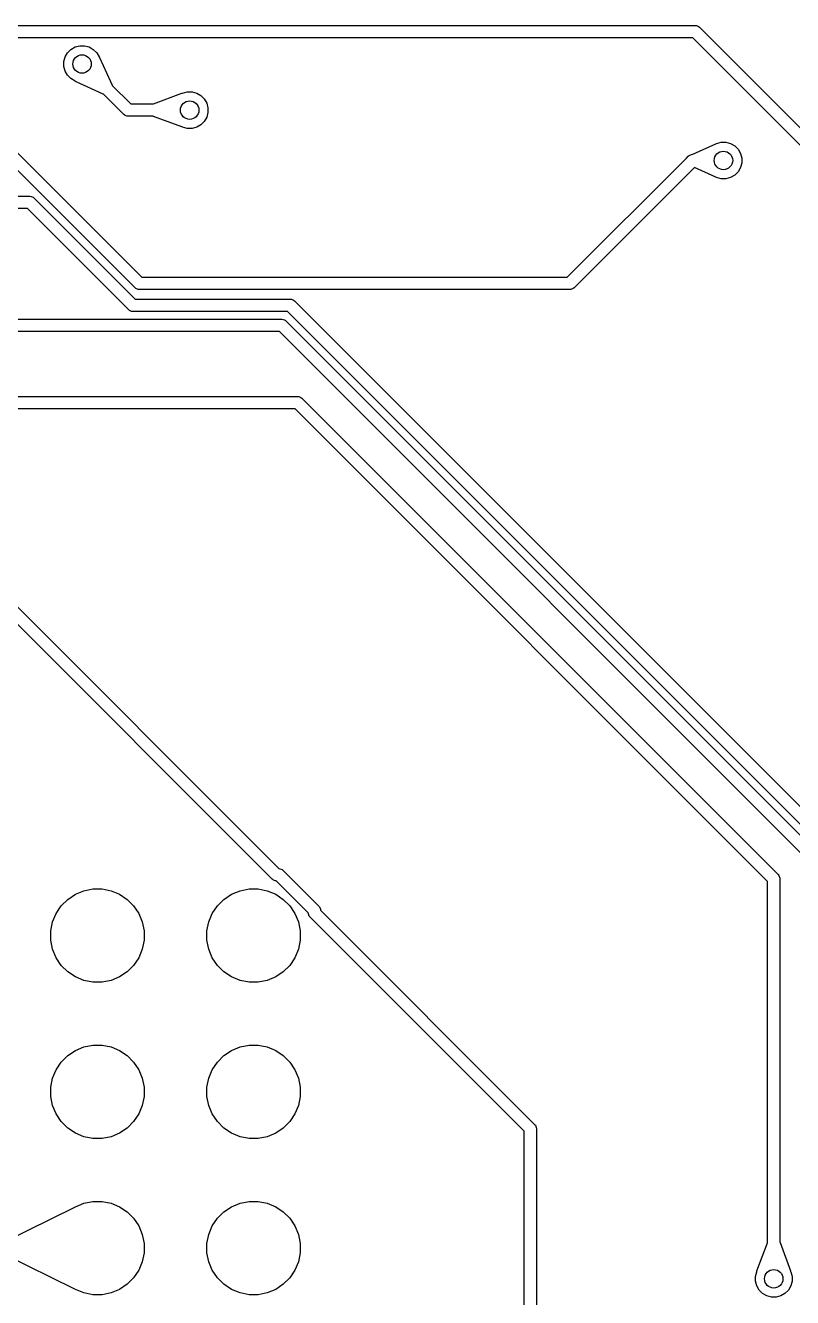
# Model space of a CAD drawing. Header units: inches. Extents: x 2.81 to 6.14, y -3.53 to -1.72.
# Drawn here: x 4.915 to 5.406, y -2.669 to -1.855 of the extents above; entities that cross this region are included whole.
import ezdxf

# ---------------------------------------------------------------- set-up
doc = ezdxf.new("R2010")
doc.units = ezdxf.units.IN
doc.header["$MEASUREMENT"] = 0
doc.layers.add('B.Cu', color=153, linetype='CONTINUOUS', true_color=0x4d7fc4)

msp = doc.modelspace()

# ---------------------------------------------------------------- linework, layer by layer
at = {"layer": 'B.Cu', "linetype": 'CONTINUOUS'}
for p, q in [((4.02665, -1.85524), (5.34343, -1.85524)), ((5.34343, -1.85524), (5.34419, -1.85531)), ((5.34419, -1.85531), (5.34561, -1.8559)), ((5.34561, -1.8559), (5.34621, -1.85639)), ((5.34621, -1.85639), (5.53428, -2.04446)), ((5.34179, -1.86311), (4.02828, -1.86311)), ((5.52756, -2.04887), (5.34179, -1.86311)), ((4.93988, -1.8754), (4.94142, -1.87273)), ((4.94142, -1.87273), (4.9436, -1.87055)), ((4.9436, -1.87055), (4.94627, -1.86901)), ((4.94627, -1.86901), (4.94925, -1.86821)), ((4.94925, -1.86821), (4.95233, -1.86821)), ((4.95233, -1.86821), (4.95531, -1.86901)), ((4.95531, -1.86901), (4.95798, -1.87055)), ((4.95798, -1.87055), (4.96016, -1.87273)), ((4.96016, -1.87273), (4.9617, -1.8754)), ((4.93908, -1.87838), (4.93988, -1.8754)), ((4.93908, -1.88146), (4.93908, -1.87838)), ((4.9617, -1.8754), (4.96178, -1.8757)), ((4.96178, -1.8757), (4.96188, -1.8758)), ((4.96188, -1.8758), (4.96893, -1.89102)), ((4.93988, -1.88444), (4.93908, -1.88146)), ((4.94142, -1.88711), (4.93988, -1.88444)), ((4.9436, -1.88929), (4.94142, -1.88711)), ((4.94627, -1.89083), (4.9436, -1.88929)), ((4.94657, -1.89091), (4.94627, -1.89083)), ((4.94666, -1.89102), (4.94657, -1.89091)), ((4.96434, -1.8992), (4.94666, -1.89102)), ((4.96893, -1.89102), (4.97007, -1.89348)), ((4.97007, -1.89348), (4.97007, -1.89364)), ((4.97007, -1.89364), (4.98195, -1.90551)), ((4.87215, -1.8995), (4.98911, -2.01646)), ((4.96454, -1.89924), (4.96434, -1.8992)), ((4.97753, -1.91223), (4.96454, -1.89924)), ((4.96454, -1.89924), (4.96454, -1.89924)), ((4.99647, -1.9054), (5.01475, -1.89869)), ((5.01475, -1.89869), (5.01489, -1.89869)), ((5.01489, -1.89869), (5.01517, -1.89854)), ((5.01517, -1.89854), (5.01814, -1.89774)), ((5.01814, -1.89774), (5.02123, -1.89774)), ((5.02123, -1.89774), (5.0242, -1.89854)), ((5.0242, -1.89854), (5.02688, -1.90008)), ((5.02688, -1.90008), (5.02906, -1.90226)), ((5.02906, -1.90226), (5.0306, -1.90493)), ((5.0306, -1.90493), (5.03139, -1.90791)), ((4.9847, -2.02318), (4.86774, -1.90622)), ((4.97813, -1.91272), (4.97753, -1.91223)), ((4.9783, -1.91279), (4.97813, -1.91272)), ((4.97955, -1.91331), (4.9783, -1.91279)), ((4.98031, -1.91339), (4.97955, -1.91331)), ((4.99635, -1.91339), (4.98031, -1.91339)), ((4.98195, -1.90551), (4.9963, -1.90551)), ((4.9963, -1.90551), (4.99647, -1.9054)), ((4.9963, -1.90551), (4.9963, -1.90551)), ((4.99647, -1.9135), (4.99635, -1.91339)), ((5.03139, -1.91099), (5.0306, -1.91397)), ((5.03139, -1.90791), (5.03139, -1.91099)), ((5.01475, -1.92021), (4.99647, -1.9135)), ((5.0149, -1.92021), (5.01475, -1.92021)), ((5.01517, -1.92036), (5.0149, -1.92021)), ((5.01814, -1.92116), (5.01517, -1.92036)), ((5.02123, -1.92116), (5.01814, -1.92116)), ((5.0242, -1.92036), (5.02123, -1.92116)), ((5.02688, -1.91882), (5.0242, -1.92036)), ((5.02906, -1.91664), (5.02688, -1.91882)), ((5.0306, -1.91397), (5.02906, -1.91664)), ((5.33962, -1.93838), (5.34104, -1.93779)), ((5.34104, -1.93779), (5.34181, -1.93772)), ((5.34181, -1.93772), (5.35655, -1.93094)), ((5.35655, -1.93094), (5.35664, -1.93094)), ((5.35664, -1.93094), (5.35698, -1.93074)), ((5.35698, -1.93074), (5.35995, -1.92994)), ((5.35995, -1.92994), (5.36304, -1.92994)), ((5.36304, -1.92994), (5.36602, -1.93074)), ((5.36602, -1.93074), (5.36869, -1.93228)), ((5.36869, -1.93228), (5.37087, -1.93446)), ((5.37087, -1.93446), (5.37241, -1.93713)), ((5.37241, -1.93713), (5.37321, -1.94011)), ((5.26144, -2.01646), (5.33778, -1.94011)), ((5.33778, -1.94011), (5.33896, -1.93893)), ((5.33896, -1.93893), (5.33903, -1.93887)), ((5.33896, -1.93893), (5.33896, -1.93893)), ((5.33903, -1.93887), (5.33962, -1.93838)), ((5.37321, -1.9432), (5.37241, -1.94617)), ((5.37321, -1.94011), (5.37321, -1.9432)), ((5.34293, -1.9461), (5.26585, -2.02318)), ((5.35655, -1.95237), (5.34293, -1.9461)), ((5.35656, -1.95237), (5.35655, -1.95237)), ((5.35664, -1.95237), (5.35656, -1.95237)), ((5.35698, -1.95257), (5.35664, -1.95237)), ((5.35995, -1.95336), (5.35698, -1.95257)), ((5.36304, -1.95336), (5.35995, -1.95336)), ((5.36602, -1.95257), (5.36304, -1.95336)), ((5.36869, -1.95102), (5.36602, -1.95257)), ((5.37087, -1.94884), (5.36869, -1.95102)), ((5.37241, -1.94617), (5.37087, -1.94884)), ((3.99606, -1.96457), (4.91738, -1.96457)), ((4.91738, -1.96457), (4.91815, -1.96464)), ((4.91815, -1.96464), (4.91957, -1.96523)), ((4.91957, -1.96523), (4.92017, -1.96572)), ((4.92017, -1.96572), (4.98488, -2.03043)), ((4.91575, -1.97244), (3.99769, -1.97244)), ((4.98047, -2.03715), (4.91575, -1.97244)), ((4.98911, -2.01646), (5.26144, -2.01646)), ((4.98529, -2.02367), (4.9847, -2.02318)), ((4.98671, -2.02426), (4.98529, -2.02367)), ((4.98748, -2.02433), (4.98671, -2.02426)), ((5.26307, -2.02433), (4.98748, -2.02433)), ((5.26384, -2.02426), (5.26307, -2.02433)), ((5.26526, -2.02367), (5.26384, -2.02426)), ((5.26585, -2.02318), (5.26526, -2.02367)), ((4.98488, -2.03043), (5.08407, -2.03043)), ((5.08407, -2.03043), (5.08484, -2.03051)), ((5.08484, -2.03051), (5.08626, -2.0311)), ((5.08626, -2.0311), (5.08686, -2.03159)), ((5.08686, -2.03159), (5.50778, -2.45251)), ((4.35055, -2.04331), (5.07874, -2.04331)), ((4.98106, -2.03764), (4.98047, -2.03715)), ((4.98148, -2.03782), (4.98106, -2.03764)), ((4.98248, -2.03823), (4.98148, -2.03782)), ((4.98325, -2.03831), (4.98248, -2.03823)), ((5.08244, -2.03831), (4.98325, -2.03831)), ((5.07874, -2.04331), (5.07951, -2.04338)), ((5.07951, -2.04338), (5.08093, -2.04397)), ((5.50106, -2.45693), (5.08244, -2.03831)), ((5.07711, -2.05118), (4.34892, -2.05118)), ((5.48031, -2.45439), (5.07711, -2.05118)), ((5.08093, -2.04397), (5.08152, -2.04446)), ((5.08152, -2.04446), (5.48704, -2.44997)), ((5.08714, -2.10058), (4.1056, -2.10058)), ((4.10723, -2.09271), (5.08877, -2.09271)), ((5.38976, -2.40321), (5.08714, -2.10058)), ((5.08877, -2.09271), (5.08954, -2.09278)), ((5.08954, -2.09278), (5.09096, -2.09337)), ((5.09096, -2.09337), (5.09155, -2.09386)), ((5.09155, -2.09386), (5.39648, -2.39879)), ((5.07245, -2.40164), (4.80194, -2.13113)), ((4.80866, -2.12672), (5.07688, -2.39493)), ((5.07305, -2.40213), (5.07245, -2.40164)), ((5.07688, -2.39493), (5.07753, -2.395)), ((5.07753, -2.395), (5.07895, -2.39558)), ((5.07895, -2.39558), (5.07954, -2.39607)), ((5.07954, -2.39607), (5.10235, -2.41888)), ((5.39648, -2.39879), (5.39697, -2.39939)), ((5.39697, -2.39939), (5.39724, -2.40003)), ((5.39724, -2.40003), (5.39756, -2.40081)), ((5.39756, -2.40081), (5.39764, -2.40157)), ((5.39764, -2.40157), (5.39764, -2.63415)), ((4.94649, -2.41134), (4.95192, -2.40909)), ((4.95192, -2.40909), (4.95769, -2.40794)), ((4.95769, -2.40794), (4.96357, -2.40794)), ((4.96357, -2.40794), (4.96934, -2.40909)), ((4.96934, -2.40909), (4.97477, -2.41134)), ((5.04649, -2.41134), (5.05192, -2.40909)), ((5.05192, -2.40909), (5.05769, -2.40794)), ((5.05769, -2.40794), (5.06357, -2.40794)), ((5.06357, -2.40794), (5.06934, -2.40909)), ((5.06934, -2.40909), (5.07477, -2.41134)), ((5.07346, -2.4023), (5.07305, -2.40213)), ((5.07447, -2.40272), (5.07346, -2.4023)), ((5.07512, -2.40278), (5.07447, -2.40272)), ((5.09564, -2.42331), (5.07512, -2.40278)), ((5.38976, -2.63414), (5.38976, -2.40321)), ((4.93744, -2.41876), (4.9416, -2.4146)), ((4.9416, -2.4146), (4.94649, -2.41134)), ((4.97477, -2.41134), (4.97966, -2.4146)), ((4.97966, -2.4146), (4.98382, -2.41876)), ((5.03744, -2.41876), (5.0416, -2.4146)), ((5.0416, -2.4146), (5.04649, -2.41134)), ((5.07477, -2.41134), (5.07966, -2.4146)), ((5.07966, -2.4146), (5.08382, -2.41876)), ((4.93192, -2.42909), (4.93417, -2.42365)), ((4.93417, -2.42365), (4.93744, -2.41876)), ((4.98382, -2.41876), (4.98709, -2.42365)), ((4.98709, -2.42365), (4.98934, -2.42909)), ((5.03192, -2.42909), (5.03417, -2.42365)), ((5.03417, -2.42365), (5.03744, -2.41876)), ((5.08382, -2.41876), (5.08709, -2.42365)), ((5.08709, -2.42365), (5.08934, -2.42909)), ((5.09571, -2.42396), (5.09564, -2.42331)), ((5.09629, -2.42538), (5.09571, -2.42396)), ((5.09678, -2.42597), (5.09629, -2.42538)), ((5.23386, -2.56305), (5.09678, -2.42597)), ((5.10235, -2.41888), (5.10284, -2.41948)), ((5.10284, -2.41948), (5.10284, -2.41948)), ((5.10284, -2.41948), (5.10343, -2.4209)), ((5.10343, -2.4209), (5.10349, -2.42155)), ((5.10349, -2.42155), (5.24058, -2.55863)), ((4.93077, -2.43485), (4.93192, -2.42909)), ((4.98934, -2.42909), (4.99049, -2.43485)), ((5.03077, -2.43485), (5.03192, -2.42909)), ((5.08934, -2.42909), (5.09049, -2.43485)), ((4.93077, -2.44074), (4.93077, -2.43485)), ((4.93192, -2.4465), (4.93077, -2.44074)), ((4.99049, -2.44074), (4.98934, -2.4465)), ((4.99049, -2.43485), (4.99049, -2.44074)), ((5.03077, -2.44074), (5.03077, -2.43485)), ((5.03192, -2.4465), (5.03077, -2.44074)), ((5.09049, -2.44074), (5.08934, -2.4465)), ((5.09049, -2.43485), (5.09049, -2.44074)), ((4.93417, -2.45194), (4.93192, -2.4465)), ((4.98934, -2.4465), (4.98709, -2.45194)), ((5.03417, -2.45194), (5.03192, -2.4465)), ((5.08934, -2.4465), (5.08709, -2.45194)), ((4.93744, -2.45683), (4.93417, -2.45194)), ((4.9416, -2.46099), (4.93744, -2.45683)), ((4.98382, -2.45683), (4.97966, -2.46099)), ((4.98709, -2.45194), (4.98382, -2.45683)), ((5.03744, -2.45683), (5.03417, -2.45194)), ((5.0416, -2.46099), (5.03744, -2.45683)), ((5.08382, -2.45683), (5.07966, -2.46099)), ((5.08709, -2.45194), (5.08382, -2.45683)), ((4.94649, -2.46425), (4.9416, -2.46099)), ((4.95192, -2.4665), (4.94649, -2.46425)), ((4.95769, -2.46765), (4.95192, -2.4665)), ((4.96934, -2.4665), (4.96357, -2.46765)), ((4.97477, -2.46425), (4.96934, -2.4665)), ((4.97966, -2.46099), (4.97477, -2.46425)), ((5.04649, -2.46425), (5.0416, -2.46099)), ((5.05192, -2.4665), (5.04649, -2.46425)), ((5.05769, -2.46765), (5.05192, -2.4665)), ((5.06934, -2.4665), (5.06357, -2.46765)), ((5.07477, -2.46425), (5.06934, -2.4665)), ((5.07966, -2.46099), (5.07477, -2.46425)), ((4.96357, -2.46765), (4.95769, -2.46765)), ((5.06357, -2.46765), (5.05769, -2.46765)), ((4.93744, -2.51876), (4.9416, -2.5146)), ((4.9416, -2.5146), (4.94649, -2.51134)), ((4.94649, -2.51134), (4.95192, -2.50909)), ((4.95192, -2.50909), (4.95769, -2.50794)), ((4.95769, -2.50794), (4.96357, -2.50794)), ((4.96357, -2.50794), (4.96934, -2.50909)), ((4.96934, -2.50909), (4.97477, -2.51134)), ((4.97477, -2.51134), (4.97966, -2.5146)), ((4.97966, -2.5146), (4.98382, -2.51876)), ((5.03744, -2.51876), (5.0416, -2.5146)), ((5.0416, -2.5146), (5.04649, -2.51134)), ((5.04649, -2.51134), (5.05192, -2.50909)), ((5.05192, -2.50909), (5.05769, -2.50794)), ((5.05769, -2.50794), (5.06357, -2.50794)), ((5.06357, -2.50794), (5.06934, -2.50909)), ((5.06934, -2.50909), (5.07477, -2.51134)), ((5.07477, -2.51134), (5.07966, -2.5146)), ((5.07966, -2.5146), (5.08382, -2.51876)), ((4.93192, -2.52909), (4.93417, -2.52365)), ((4.93417, -2.52365), (4.93744, -2.51876)), ((4.98382, -2.51876), (4.98709, -2.52365)), ((4.98709, -2.52365), (4.98934, -2.52909)), ((5.03192, -2.52909), (5.03417, -2.52365)), ((5.03417, -2.52365), (5.03744, -2.51876)), ((5.08382, -2.51876), (5.08709, -2.52365)), ((5.08709, -2.52365), (5.08934, -2.52909)), ((4.93077, -2.53485), (4.93192, -2.52909)), ((4.98934, -2.52909), (4.99049, -2.53485)), ((5.03077, -2.53485), (5.03192, -2.52909)), ((5.08934, -2.52909), (5.09049, -2.53485)), ((4.93077, -2.54074), (4.93077, -2.53485)), ((4.99049, -2.53485), (4.99049, -2.54074)), ((5.03077, -2.54074), (5.03077, -2.53485)), ((5.09049, -2.53485), (5.09049, -2.54074)), ((4.93192, -2.5465), (4.93077, -2.54074)), ((4.93417, -2.55194), (4.93192, -2.5465)), ((4.98934, -2.5465), (4.98709, -2.55194)), ((4.99049, -2.54074), (4.98934, -2.5465)), ((5.03192, -2.5465), (5.03077, -2.54074)), ((5.03417, -2.55194), (5.03192, -2.5465)), ((5.08934, -2.5465), (5.08709, -2.55194)), ((5.09049, -2.54074), (5.08934, -2.5465)), ((4.93744, -2.55683), (4.93417, -2.55194)), ((4.98709, -2.55194), (4.98382, -2.55683)), ((5.03744, -2.55683), (5.03417, -2.55194)), ((5.08709, -2.55194), (5.08382, -2.55683)), ((4.9416, -2.56099), (4.93744, -2.55683)), ((4.94649, -2.56425), (4.9416, -2.56099)), ((4.95192, -2.5665), (4.94649, -2.56425)), ((4.97477, -2.56425), (4.96934, -2.5665)), ((4.97966, -2.56099), (4.97477, -2.56425)), ((4.98382, -2.55683), (4.97966, -2.56099)), ((5.0416, -2.56099), (5.03744, -2.55683)), ((5.04649, -2.56425), (5.0416, -2.56099)), ((5.05192, -2.5665), (5.04649, -2.56425)), ((5.07477, -2.56425), (5.06934, -2.5665)), ((5.07966, -2.56099), (5.07477, -2.56425)), ((5.08382, -2.55683), (5.07966, -2.56099)), ((5.23386, -2.81648), (5.23386, -2.56305)), ((5.24058, -2.55863), (5.24107, -2.55923)), ((5.24107, -2.55923), (5.24166, -2.56065)), ((5.24166, -2.56065), (5.24173, -2.56142)), ((5.24173, -2.56142), (5.24173, -2.81811)), ((4.95769, -2.56765), (4.95192, -2.5665)), ((4.96357, -2.56765), (4.95769, -2.56765)), ((4.96934, -2.5665), (4.96357, -2.56765)), ((5.05769, -2.56765), (5.05192, -2.5665)), ((5.06357, -2.56765), (5.05769, -2.56765)), ((5.06934, -2.5665), (5.06357, -2.56765)), ((4.90103, -2.63373), (4.94609, -2.61153)), ((4.94609, -2.61153), (4.94621, -2.61153)), ((4.94621, -2.61153), (4.94649, -2.61134)), ((4.94649, -2.61134), (4.95192, -2.60909)), ((4.95192, -2.60909), (4.95769, -2.60794)), ((4.95769, -2.60794), (4.96357, -2.60794)), ((4.96357, -2.60794), (4.96934, -2.60909)), ((4.96934, -2.60909), (4.97477, -2.61134)), ((4.97477, -2.61134), (4.97966, -2.6146)), ((5.0416, -2.6146), (5.04649, -2.61134)), ((5.04649, -2.61134), (5.05192, -2.60909)), ((5.05192, -2.60909), (5.05769, -2.60794)), ((5.05769, -2.60794), (5.06357, -2.60794)), ((5.06357, -2.60794), (5.06934, -2.60909)), ((5.06934, -2.60909), (5.07477, -2.61134)), ((5.07477, -2.61134), (5.07966, -2.6146)), ((4.97966, -2.6146), (4.98382, -2.61876)), ((4.98382, -2.61876), (4.98709, -2.62365)), ((5.03417, -2.62365), (5.03744, -2.61876)), ((5.03744, -2.61876), (5.0416, -2.6146)), ((5.07966, -2.6146), (5.08382, -2.61876)), ((5.08382, -2.61876), (5.08709, -2.62365)), ((4.98709, -2.62365), (4.98934, -2.62909)), ((4.98934, -2.62909), (4.99049, -2.63485)), ((5.03077, -2.63485), (5.03192, -2.62909)), ((5.03192, -2.62909), (5.03417, -2.62365)), ((5.08709, -2.62365), (5.08934, -2.62909)), ((5.08934, -2.62909), (5.09049, -2.63485)), ((4.99049, -2.63485), (4.99049, -2.64074)), ((5.03077, -2.64074), (5.03077, -2.63485)), ((5.09049, -2.63485), (5.09049, -2.64074)), ((5.38297, -2.65246), (5.38962, -2.63435)), ((5.38962, -2.63435), (5.38971, -2.63419)), ((5.38971, -2.63419), (5.38976, -2.63414)), ((5.39764, -2.63415), (5.39772, -2.63422)), ((5.39772, -2.63422), (5.39772, -2.63422)), ((5.39772, -2.63422), (5.39777, -2.63431)), ((5.39777, -2.63431), (5.40443, -2.65246)), ((4.94609, -2.66406), (4.90103, -2.64186)), ((4.99049, -2.64074), (4.98934, -2.6465)), ((5.03192, -2.6465), (5.03077, -2.64074)), ((5.09049, -2.64074), (5.08934, -2.6465)), ((4.98709, -2.65194), (4.98382, -2.65683)), ((4.98934, -2.6465), (4.98709, -2.65194)), ((5.03417, -2.65194), (5.03192, -2.6465)), ((5.03744, -2.65683), (5.03417, -2.65194)), ((5.08709, -2.65194), (5.08382, -2.65683)), ((5.08934, -2.6465), (5.08709, -2.65194)), ((5.38199, -2.65594), (5.38279, -2.65296)), ((5.38279, -2.65296), (5.38294, -2.6527)), ((5.38294, -2.65264), (5.38297, -2.65247)), ((5.38294, -2.6527), (5.38294, -2.65264)), ((5.38294, -2.65264), (5.38294, -2.65264)), ((5.38297, -2.65247), (5.38297, -2.65246)), ((5.40443, -2.65246), (5.40446, -2.65264)), ((5.40446, -2.65264), (5.40446, -2.65269)), ((5.40446, -2.65269), (5.40461, -2.65296)), ((5.40461, -2.65296), (5.40541, -2.65594)), ((4.97966, -2.66099), (4.97477, -2.66425)), ((4.98382, -2.65683), (4.97966, -2.66099)), ((5.0416, -2.66099), (5.03744, -2.65683)), ((5.04649, -2.66425), (5.0416, -2.66099)), ((5.07966, -2.66099), (5.07477, -2.66425)), ((5.08382, -2.65683), (5.07966, -2.66099)), ((5.38199, -2.65902), (5.38199, -2.65594)), ((5.38279, -2.662), (5.38199, -2.65902)), ((5.38433, -2.66467), (5.38279, -2.662)), ((5.40461, -2.662), (5.40307, -2.66467)), ((5.40541, -2.65902), (5.40461, -2.662)), ((5.40541, -2.65594), (5.40541, -2.65902)), ((4.94621, -2.66407), (4.94609, -2.66406)), ((4.94649, -2.66425), (4.94621, -2.66407)), ((4.95192, -2.6665), (4.94649, -2.66425)), ((4.95769, -2.66765), (4.95192, -2.6665)), ((4.96357, -2.66765), (4.95769, -2.66765)), ((4.96934, -2.6665), (4.96357, -2.66765)), ((4.97477, -2.66425), (4.96934, -2.6665)), ((5.05192, -2.6665), (5.04649, -2.66425)), ((5.05769, -2.66765), (5.05192, -2.6665)), ((5.06357, -2.66765), (5.05769, -2.66765)), ((5.06934, -2.6665), (5.06357, -2.66765)), ((5.07477, -2.66425), (5.06934, -2.6665)), ((5.38651, -2.66685), (5.38433, -2.66467)), ((5.38918, -2.66839), (5.38651, -2.66685)), ((5.39216, -2.66919), (5.38918, -2.66839)), ((5.39524, -2.66919), (5.39216, -2.66919)), ((5.39822, -2.66839), (5.39524, -2.66919)), ((5.40089, -2.66685), (5.39822, -2.66839)), ((5.40307, -2.66467), (5.40089, -2.66685))]:
    msp.add_line(p, q, dxfattribs=at)
at = {"layer": 'B.Cu'}
for centre in [(4.95079, -1.87992), (5.01969, -1.90945), (5.3615, -1.94165), (5.3937, -2.65748)]:
    msp.add_circle(centre, 0.00591, dxfattribs=at)

doc.saveas('drawing.dxf')
